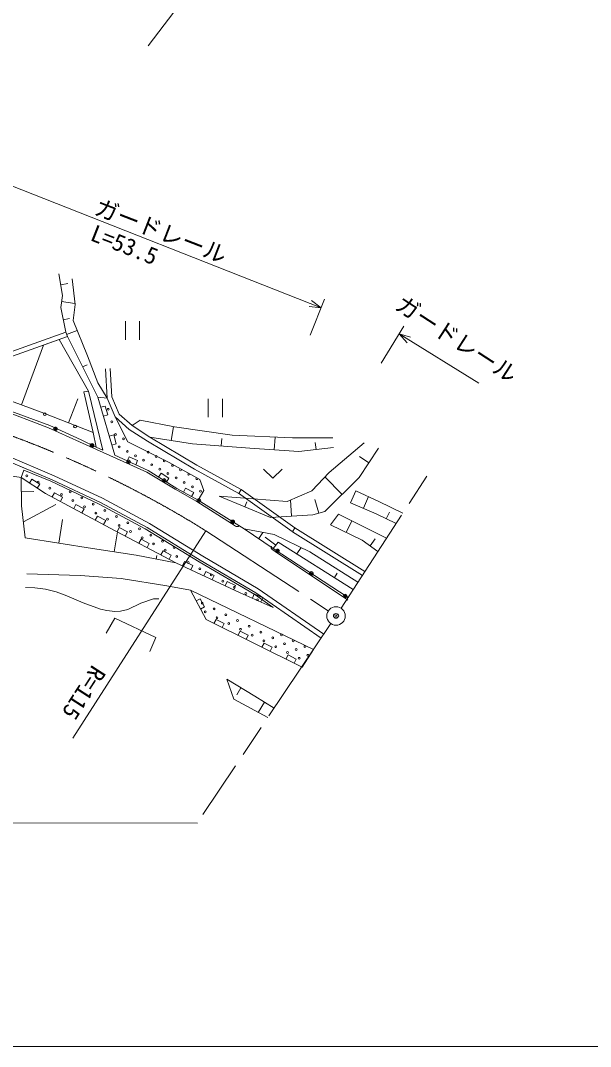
# Model space of a CAD drawing. Units: millimetres, scale not verified. Extents: x 40000 to 680000, y 20000 to 380000.
# Drawn here: x 302641 to 364177, y 205000 to 315769 of the extents above; entities that cross this region are included whole.
import ezdxf
from ezdxf.enums import TextEntityAlignment as Align

# ---------------------------------------------------------------- set-up
doc = ezdxf.new("R2010")
doc.units = ezdxf.units.MM
doc.header["$LTSCALE"] = 1000
doc.header["$PDMODE"] = 32
doc.header["$PDSIZE"] = 500
doc.linetypes.add('CHAIN', pattern=[18.5, 12, -1.5, 3.5, -1.5])
for name, color, linetype, lineweight in [('M-BGD', 7, 'Continuous', 13), ('M-BMK', 2, 'CHAIN', 13), ('M-BMK-SRVR', 3, 'Continuous', 13), ('M-STR-HTXT', 7, 'Continuous', 13), ('M-TTL-BAND', 7, 'Continuous', 13)]:
    doc.layers.add(name, color=color, linetype=linetype, lineweight=lineweight)
doc.layers.add('M-OTRS', color=6, linetype='Continuous')
doc.styles.add('ＭＳ ゴシック', font='')
doc.styles.get('ＭＳ ゴシック').set_extended_font_data('MS Gothic')

msp = doc.modelspace()

# ---------------------------------------------------------------- linework, layer by layer
at = {"layer": 'M-BGD'}
for p, q in [((307177, 286080), (306784, 288410)), ((306981, 287245), (307756, 287376)), ((308228, 287885), (308523, 285096)), ((306980, 284768), (307177, 286080)), ((307539, 282115), (306980, 284768)), ((307079, 285424), (308511, 285209)), ((308523, 285096), (308325, 283389)), ((307259, 283441), (307919, 283580)), ((308325, 283389), (309867, 279549)), ((313964, 283300), (313963, 281302)), ((315482, 281302), (315482, 283300)), ((301691, 280037), (307539, 282115)), ((301774, 279536), (307706, 281644)), ((307706, 281644), (307539, 282115)), ((307622, 281880), (308768, 282287)), ((310982, 275086), (307706, 281644)), ((301774, 279536), (306828, 281332)), ((302758, 274270), (305135, 280731)), ((306828, 281332), (309987, 275745)), ((309867, 279549), (310982, 276661)), ((309344, 278365), (309837, 278612)), ((311811, 278151), (311997, 275013)), ((312310, 278181), (312490, 275130)), ((310982, 276661), (311997, 275013)), ((305148, 273391), (300369, 275149)), ((305148, 273391), (300369, 275149)), ((307818, 272348), (308820, 274915)), ((309462, 275680), (309987, 275745)), ((309987, 275745), (309462, 275680)), ((310488, 271305), (309462, 275680)), ((309987, 275745), (311528, 269379)), ((312819, 268851), (310982, 275086)), ((310982, 275086), (311997, 275013)), ((311997, 275013), (312876, 272969)), ((311997, 275013), (312876, 272969)), ((312490, 275130), (313291, 273269)), ((322918, 274933), (322918, 272935)), ((324437, 272935), (324437, 274933)), ((299824, 274013), (305674, 271790)), ((299893, 274198), (305803, 272032)), ((311779, 274148), (311300, 274007)), ((312062, 273189), (311779, 274148)), ((310488, 271305), (305148, 273391)), ((310488, 271305), (305148, 273391)), ((311582, 273048), (312062, 273189)), ((312876, 272969), (314220, 270264)), ((312876, 272969), (314384, 271629)), ((313291, 273269), (314687, 272027)), ((314687, 272027), (315575, 272622)), ((315575, 272622), (319256, 271895)), ((305674, 271790), (309007, 270286)), ((305803, 272032), (309200, 270486)), ((314384, 271629), (316336, 270362)), ((314687, 272027), (316600, 270786)), ((318913, 270433), (319140, 271918)), ((319256, 271895), (325478, 271013)), ((309007, 270286), (316286, 267016)), ((309200, 270486), (310816, 269712)), ((310816, 269712), (310488, 271305)), ((312698, 271030), (312218, 270889)), ((312980, 270072), (312698, 271030)), ((316336, 270362), (321419, 267327)), ((316600, 270786), (321667, 267760)), ((321226, 270080), (316600, 270786)), ((324311, 269846), (324371, 270637)), ((325478, 271013), (332012, 270701)), ((330041, 269431), (330135, 270790)), ((332012, 270701), (336367, 270700)), ((311528, 269379), (310816, 269712)), ((312501, 269931), (312980, 270072)), ((314220, 270264), (318682, 268065)), ((327397, 269613), (321226, 270080)), ((332686, 269249), (327397, 269613)), ((336419, 269663), (332686, 269249)), ((334552, 269456), (334469, 270202)), ((335952, 266967), (339738, 270181)), ((341293, 269610), (339218, 266447)), ((300884, 268359), (306064, 266161)), ((300884, 268359), (303073, 267430)), ((301063, 268826), (306267, 266617)), ((316428, 267177), (312819, 268851)), ((314380, 268677), (314170, 268224)), ((315287, 268257), (314380, 268677)), ((315077, 267804), (315287, 268257)), ((318682, 268065), (321996, 266227)), ((340256, 268029), (339223, 268707)), ((302699, 266414), (298930, 267021)), ((302699, 266414), (302981, 267210)), ((302981, 267210), (305923, 266026)), ((316286, 267016), (319326, 265154)), ((319513, 265240), (316428, 267177)), ((321419, 267327), (326210, 264710)), ((321667, 267760), (326449, 265148)), ((328877, 267327), (329876, 266367)), ((329876, 266367), (330876, 267326)), ((334085, 264996), (335952, 266967)), ((305347, 264714), (302699, 266414)), ((302756, 263371), (302699, 266414)), ((303873, 266255), (303603, 265834)), ((304713, 265715), (303873, 266255)), ((305923, 266026), (311136, 263562)), ((306064, 266161), (311259, 263745)), ((306267, 266617), (311483, 264192)), ((317813, 266897), (317547, 266474)), ((318659, 266366), (317813, 266897)), ((318393, 265943), (318659, 266366)), ((321996, 266227), (322423, 265045)), ((339218, 266447), (335484, 262767)), ((337351, 264607), (335498, 266487)), ((302728, 264893), (304093, 264918)), ((304444, 265294), (304713, 265715)), ((306305, 264767), (306069, 264327)), ((307186, 264294), (306305, 264767)), ((319326, 265154), (321679, 263846)), ((321832, 263995), (319513, 265240)), ((320468, 265294), (320232, 264854)), ((321349, 264822), (320468, 265294)), ((321112, 264381), (321349, 264822)), ((322423, 265045), (321832, 263995)), ((326159, 264741), (331980, 260597)), ((326449, 265148), (326210, 264710)), ((326449, 265148), (332269, 261004)), ((331440, 263856), (334085, 264996)), ((338285, 263699), (338855, 264996)), ((338855, 264996), (341344, 263854)), ((312319, 260971), (305347, 264714)), ((305347, 264714), (312319, 260971)), ((306949, 263854), (307186, 264294)), ((311259, 263745), (316332, 261024)), ((311483, 264192), (316582, 261457)), ((321679, 263846), (325437, 261460)), ((321832, 263995), (326773, 260901)), ((329625, 262094), (324077, 264428)), ((324077, 264428), (331440, 263856)), ((326851, 263261), (327086, 263819)), ((331907, 262249), (331787, 264006)), ((334836, 262585), (334421, 264069)), ((341033, 262506), (338285, 263699)), ((339659, 263103), (340211, 264374)), ((341344, 263854), (343915, 262572)), ((303139, 259917), (302756, 263371)), ((302948, 261644), (306439, 263523)), ((308629, 263519), (308393, 263079)), ((309510, 263047), (308629, 263519)), ((309273, 262606), (309510, 263047)), ((311136, 263562), (316094, 260906)), ((335484, 262767), (334188, 262404)), ((342109, 261979), (342462, 262699)), ((306770, 259341), (307174, 261889)), ((310953, 262271), (310717, 261831)), ((311834, 261799), (310953, 262271)), ((311597, 261359), (311834, 261799)), ((316582, 261457), (322311, 257934)), ((325437, 261460), (325859, 261192)), ((334188, 262404), (329625, 262094)), ((336106, 261315), (336988, 262455)), ((336988, 262455), (342160, 259873)), ((337817, 260485), (338425, 261738)), ((343186, 261451), (341033, 262506)), ((319419, 257227), (312319, 260971)), ((312767, 258396), (313103, 260558)), ((313294, 261022), (313061, 260580)), ((314178, 260556), (313294, 261022)), ((313945, 260114), (314178, 260556)), ((316094, 260906), (321914, 257323)), ((316332, 261024), (322053, 257506)), ((325926, 261149), (325859, 261192)), ((325996, 261128), (325926, 261149)), ((326054, 261127), (325996, 261128)), ((326123, 261142), (326054, 261127)), ((326175, 261168), (326123, 261142)), ((326224, 261208), (326175, 261168)), ((326246, 261242), (326224, 261208)), ((329936, 258775), (326773, 260901)), ((326773, 260901), (330040, 260279)), ((328354, 259838), (328793, 260491)), ((332269, 261004), (332004, 260581)), ((332004, 260581), (339559, 255855)), ((332269, 261004), (339824, 256278)), ((339528, 259655), (336106, 261315)), ((310400, 258764), (303139, 259917)), ((315660, 259774), (315427, 259332)), ((316544, 259308), (315660, 259774)), ((316311, 258866), (316544, 259308)), ((330195, 259112), (329053, 259991)), ((330454, 259449), (329936, 258775)), ((330454, 259449), (329936, 258775)), ((330040, 260279), (333876, 258411)), ((338569, 254348), (330454, 259449)), ((338569, 254348), (330454, 259449)), ((341220, 258425), (339528, 259655)), ((340374, 259040), (340926, 259799)), ((315134, 258028), (310400, 258764)), ((318027, 258526), (317794, 258084)), ((318911, 258060), (318027, 258526)), ((329712, 258853), (329721, 258920)), ((329715, 258803), (329712, 258853)), ((329731, 258756), (329715, 258803)), ((329721, 258920), (329740, 258967)), ((329765, 258698), (329731, 258756)), ((329740, 258967), (329757, 258992)), ((329801, 258662), (329765, 258698)), ((329867, 258618), (329801, 258662)), ((329867, 258618), (330282, 258340)), ((329936, 258775), (338005, 253481)), ((330282, 258340), (337579, 253463)), ((332483, 258174), (332924, 258875)), ((333876, 258411), (339072, 255121)), ((319419, 257227), (315134, 258028)), ((317276, 257627), (317351, 258026)), ((318678, 257618), (318911, 258060)), ((326360, 253996), (319419, 257227)), ((320334, 257353), (320123, 256900)), ((321240, 256931), (320334, 257353)), ((321914, 257323), (327927, 253803)), ((322053, 257506), (328034, 253990)), ((322311, 257934), (328303, 254411)), ((303331, 256015), (309088, 255854)), ((321029, 256478), (321240, 256931)), ((322647, 256275), (322437, 255822)), ((323553, 255854), (322647, 256275)), ((336541, 255623), (336837, 256096)), ((309088, 255854), (313502, 255533)), ((313502, 255533), (318427, 254733)), ((323342, 255401), (323553, 255854)), ((324961, 255198), (324750, 254745)), ((325867, 254776), (324961, 255198)), ((325656, 254323), (325867, 254776)), ((318427, 254733), (320986, 254252)), ((322681, 251086), (320986, 254253)), ((320986, 254252), (334259, 247853)), ((329910, 252396), (326360, 253996)), ((327884, 253857), (327679, 253401)), ((328795, 253446), (327884, 253857)), ((327927, 253803), (329910, 252396)), ((328034, 253990), (335098, 249097)), ((328303, 254411), (335383, 249508)), ((338005, 253481), (338569, 254348)), ((322038, 253345), (321598, 253110)), ((322510, 252464), (322038, 253345)), ((328590, 252990), (328795, 253446)), ((337579, 253463), (337994, 253185)), ((322069, 252229), (322510, 252464)), ((311902, 249619), (312822, 251243)), ((312822, 251243), (317266, 249158)), ((333043, 245966), (322681, 251086)), ((323749, 251115), (323528, 250667)), ((324645, 250672), (323749, 251115)), ((324424, 250224), (324645, 250672)), ((326340, 249835), (326119, 249387)), ((327236, 249393), (326340, 249835)), ((327015, 248945), (327236, 249393)), ((317266, 249158), (316592, 247656)), ((328931, 248555), (328709, 248107)), ((329827, 248113), (328931, 248555)), ((329605, 247665), (329827, 248113)), ((331521, 247275), (331300, 246827)), ((332417, 246833), (331521, 247275)), ((334259, 247853), (333043, 245966)), ((332196, 246385), (332417, 246833)), ((324930, 244644), (327946, 242807)), ((325664, 242493), (324930, 244644)), ((326438, 243725), (325984, 242980)), ((327946, 242807), (330021, 241511)), ((329349, 240508), (325664, 242493)), ((328983, 242159), (328304, 241071))]:
    msp.add_line(p, q, dxfattribs=at)
msp.add_lwpolyline([(303170, 254543), (304171, 254525), (305329, 254385), (306491, 254075), (307631, 253652), (309399, 252898), (311282, 252229), (311944, 252057), (312830, 251951), (313428, 251990), (314212, 252180), (315636, 252864), (316998, 253321), (317564, 253325)], dxfattribs=at)
for centre, major_axis in [((312099, 273795), (99.9, 0)), ((305257, 273265), (150, 0)), ((312498, 272439), (99.9, 0)), ((306419, 271673), (200, 0)), ((306419, 271673), (120, 0)), ((306419, 271673), (40, 0)), ((308527, 271928), (150, 0)), ((312897, 271084), (99.9, 0)), ((313775, 270606), (99.9, 0)), ((310360, 269897), (200, 0)), ((310360, 269897), (120, 0)), ((310360, 269897), (40, 0)), ((313297, 269728), (99.9, 0)), ((314174, 269250), (99.9, 0)), ((316407, 269171), (99.9, 0)), ((314304, 268126), (200, 0)), ((314304, 268126), (120, 0)), ((314304, 268126), (40, 0)), ((315052, 268772), (99.9, 0)), ((315929, 268294), (99.9, 0)), ((317284, 268693), (99.9, 0)), ((318162, 268215), (99.9, 0)), ((316806, 267816), (99.9, 0)), ((317684, 267338), (99.9, 0)), ((318561, 266860), (99.9, 0)), ((319039, 267737), (99.9, 0)), ((319917, 267259), (99.9, 0)), ((303316, 266607), (99.9, 0)), ((304561, 265938), (99.9, 0)), ((318148, 266110), (200, 0)), ((318148, 266110), (120, 0)), ((318148, 266110), (40, 0)), ((319439, 266381), (99.9, 0)), ((320316, 265903), (99.9, 0)), ((320794, 266781), (99.9, 0)), ((321671, 266303), (99.9, 0)), ((305806, 265270), (99.9, 0)), ((308008, 264890), (99.9, 0)), ((321193, 265425), (99.9, 0)), ((322071, 264947), (99.9, 0)), ((307051, 264602), (99.9, 0)), ((308296, 263933), (99.9, 0)), ((309253, 264221), (99.9, 0)), ((310498, 263553), (99.9, 0)), ((321894, 263946), (200, 0)), ((321894, 263946), (120, 0)), ((321894, 263946), (40, 0)), ((309541, 263265), (99.9, 0)), ((310786, 262596), (99.9, 0)), ((311743, 262884), (99.9, 0)), ((312031, 261928), (99.9, 0)), ((312988, 262216), (99.9, 0)), ((314233, 261547), (99.9, 0)), ((325544, 261629), (200, 0)), ((325544, 261629), (120, 0)), ((325544, 261629), (40, 0)), ((313276, 261259), (99.9, 0)), ((314521, 260591), (99.9, 0)), ((315478, 260879), (99.9, 0)), ((316723, 260211), (99.9, 0)), ((315766, 259922), (99.9, 0)), ((317011, 259254), (99.9, 0)), ((317968, 259542), (99.9, 0)), ((318256, 258585), (99.9, 0)), ((319213, 258874), (99.9, 0)), ((330393, 258506), (200, 0)), ((330393, 258506), (120, 0)), ((330393, 258506), (40, 0)), ((319501, 257917), (99.9, 0)), ((320746, 257248), (99.9, 0)), ((321991, 256580), (99.9, 0)), ((323236, 255911), (99.9, 0)), ((334042, 256068), (200, 0)), ((334042, 256068), (120, 0)), ((334042, 256068), (40, 0)), ((324481, 255243), (99.9, 0)), ((325726, 254575), (99.9, 0)), ((326971, 253906), (99.9, 0)), ((337690, 253629), (200, 0)), ((337690, 253629), (120, 0)), ((337690, 253629), (40, 0)), ((322267, 252866), (99.9, 0)), ((328216, 253238), (99.9, 0)), ((322587, 251920), (99.9, 0)), ((323534, 252241), (99.9, 0)), ((324801, 251615), (99.9, 0)), ((323854, 251294), (99.9, 0)), ((325121, 250668), (99.9, 0)), ((326067, 250989), (99.9, 0)), ((327334, 250363), (99.9, 0)), ((326388, 250042), (99.9, 0)), ((327655, 249416), (99.9, 0)), ((328601, 249737), (99.9, 0)), ((330815, 249431), (99.9, 0)), ((328922, 248790), (99.9, 0)), ((329868, 249111), (99.9, 0)), ((330189, 248165), (99.9, 0)), ((331135, 248485), (99.9, 0)), ((332082, 248806), (99.9, 0)), ((333349, 248180), (99.9, 0)), ((331456, 247539), (99.9, 0)), ((332402, 247859), (99.9, 0)), ((333669, 247233), (99.9, 0)), ((332723, 246913), (99.9, 0))]:
    msp.add_ellipse(centre, major_axis=major_axis, ratio=0.999999, dxfattribs=at)
at = {"layer": 'M-BMK'}
for p, q in [((337250, 252318), (347135, 267526)), ((322636, 260690), (335869, 252028)), ((336149, 250651), (322340, 230053))]:
    msp.add_line(p, q, dxfattribs=at)
msp.add_ellipse((261978, 163094), major_axis=(87544, -74434), ratio=0.999999, start_param=1.7193423, end_param=2.0180462, dxfattribs=at)
at = {"layer": 'M-BMK-SRVR'}
msp.add_line((316430, 313021), (336297, 339375), dxfattribs=at)
for major_axis in [(999, 0), (40, 0)]:
    msp.add_ellipse((336705, 251481), major_axis=major_axis, ratio=0.999999, dxfattribs=at)
at = {"layer": 'M-OTRS'}
msp.add_point((336705, 251481), dxfattribs=at)
at = {"layer": 'M-STR-HTXT'}
for p, q in [((298757, 299075), (335092, 284749)), ((335092, 284749), (333802, 284882)), ((335458, 285679), (333930, 281802)), ((334058, 285533), (335092, 284749)), ((341569, 278781), (344041, 282783)), ((344395, 280979), (343516, 281933)), ((343516, 281933), (344762, 281574)), ((343516, 281933), (352116, 276622)), ((322636, 260690), (308275, 238279)), ((109885, 229162), (321744, 229125))]:
    msp.add_line(p, q, dxfattribs=at)
at = {"layer": 'M-TTL-BAND'}
msp.add_line((40000, 205000), (579000, 205000), dxfattribs=at)

# ---------------------------------------------------------------- texts
at = {"layer": 'M-STR-HTXT', "style": 'ＭＳ ゴシック'}
for s, rotation, p in [('ガードレール ', 338.79, (310281, 294390)), ('L=53.5', 338.49, (309851, 291563)), ('ガードレール ', 327.09, (342639, 284227)), ('R=115', 237.19, (309939, 246598))]:
    msp.add_text(s, height=1833, rotation=rotation, dxfattribs=at).set_placement(p, align=Align.BOTTOM_LEFT)

doc.saveas('drawing.dxf')
